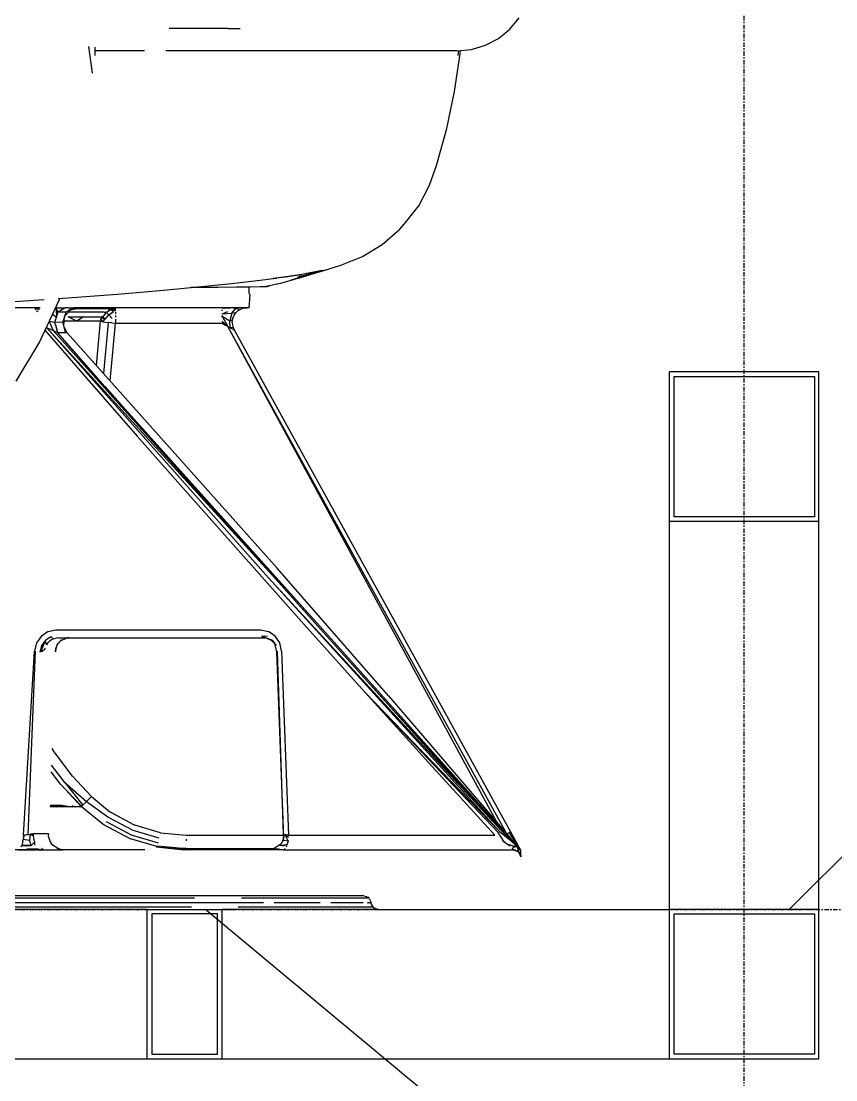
# Model space of a CAD drawing. Header units: millimetres. Extents: x -57554 to 16546, y 2142 to 98430.
# Drawn here: x -45404 to -44858, y 22610 to 23319 of the extents above; entities that cross this region are included whole.
import ezdxf

# ---------------------------------------------------------------- set-up
doc = ezdxf.new("R2010")
doc.units = ezdxf.units.MM
doc.linetypes.add('DXK_LINE_DOT3', pattern=[5.9187, 2.979, -0.9799, 0.9799, -0.9799])
doc.layers.add('S-Z2-A_TEXTUAL_ANNOTATION', color=7, linetype='Continuous')

msp = doc.modelspace()

# ---------------------------------------------------------------- linework, layer by layer
at = {"color": 1, "linetype": 'DXK_LINE_DOT3'}
for p, q in [((-44919.52, 20224.55), (-44919.52, 32724.55)), ((-52169.52, 22724.55), (-39169.52, 22724.55))]:
    msp.add_line(p, q, dxfattribs=at)
at = {"color": 2, "linetype": 'Continuous'}
for p, q in [((-45076.59, 23314.2), (-45070.37, 23321.78)), ((-45265.43, 23314.59), (-45304.76, 23314.6)), ((-45265.43, 23314.59), (-45257.25, 23314.59)), ((-45092.79, 23303.36), (-45084.16, 23307.98)), ((-45084.16, 23307.98), (-45076.59, 23314.2)), ((-45356.12, 23284.76), (-45358.74, 23302.42)), ((-45354.52, 23296.4), (-45354.52, 23302.16)), ((-45111.91, 23299.55), (-45102.17, 23300.51)), ((-45102.17, 23300.51), (-45092.79, 23303.36)), ((-45321.35, 23299.55), (-45354.52, 23299.55)), ((-45111.91, 23299.55), (-45307.07, 23299.55)), ((-45113.6, 23272.41), (-45109.78, 23297.61)), ((-45111.25, 23296.5), (-45110.71, 23299.67)), ((-45109.78, 23297.61), (-45109.59, 23299.78)), ((-45118.9, 23247.48), (-45113.6, 23272.41)), ((-45125.71, 23222.75), (-45118.9, 23247.48)), ((-45130.44, 23209.62), (-45125.71, 23222.75)), ((-45137.6, 23195.84), (-45130.44, 23209.62)), ((-45147.29, 23183.42), (-45137.6, 23195.84)), ((-45162.09, 23169.99), (-45150.38, 23180.16)), ((-45150.38, 23180.16), (-45147.29, 23183.42)), ((-45175.31, 23161.85), (-45162.09, 23169.99)), ((-45189.75, 23156.02), (-45175.31, 23161.85)), ((-45218.8, 23148.11), (-45204.59, 23151.94)), ((-45202.07, 23152.49), (-45216, 23149.72)), ((-45203.45, 23152.15), (-45213.71, 23150.18)), ((-45209.42, 23150.01), (-45199, 23153.25)), ((-45204.23, 23152), (-45203.45, 23152.15)), ((-45203.45, 23152.15), (-45202.07, 23152.49)), ((-45202.84, 23152.34), (-45202.07, 23152.49)), ((-45202.07, 23152.49), (-45198.31, 23153.42)), ((-45198.31, 23153.42), (-45189.75, 23156.02)), ((-45265.14, 23143.59), (-45243.81, 23145.97)), ((-45243.81, 23145.97), (-45235.1, 23147.06)), ((-45226.92, 23148.05), (-45235.27, 23147.04)), ((-45224.86, 23148.37), (-45235.1, 23147.06)), ((-45235.05, 23147.07), (-45232.79, 23147.36)), ((-45217.98, 23147.28), (-45230.19, 23143.84)), ((-45217.8, 23149.39), (-45226.92, 23148.05)), ((-45216, 23149.72), (-45224.86, 23148.37)), ((-45223.1, 23146.14), (-45209.42, 23150.01)), ((-45218.08, 23149.35), (-45216, 23149.72)), ((-45217.98, 23147.28), (-45210.36, 23149.75)), ((-45339.41, 23136.61), (-45306.23, 23139.46)), ((-45306.23, 23139.46), (-45276.59, 23142.36)), ((-45286.8, 23141.03), (-45290.51, 23141)), ((-45271.97, 23141.16), (-45286.8, 23141.03)), ((-45276.59, 23142.36), (-45265.14, 23143.59)), ((-45259.81, 23141.28), (-45271.97, 23141.16)), ((-45250.43, 23141.41), (-45259.81, 23141.28)), ((-45251.26, 23140.9), (-45251.26, 23141.4)), ((-45251.25, 23140.11), (-45251.26, 23140.9)), ((-45251.18, 23138.02), (-45251.25, 23140.11)), ((-45251.15, 23137.5), (-45251.18, 23138.03)), ((-45251.15, 23137.5), (-45251.18, 23138.02)), ((-45251.11, 23137.05), (-45251.15, 23137.5)), ((-45243.85, 23141.53), (-45250.43, 23141.41)), ((-45240.12, 23141.65), (-45243.85, 23141.53)), ((-45239.42, 23141.76), (-45240.12, 23141.65)), ((-45230.19, 23143.84), (-45240.1, 23141.66)), ((-45240.1, 23141.66), (-45239.28, 23141.78)), ((-45239.28, 23141.78), (-45239.42, 23141.76)), ((-45239.27, 23141.8), (-45237.71, 23142.18)), ((-45415.15, 23131.37), (-45388.67, 23133.07)), ((-45378.49, 23132.75), (-45391.71, 23104.81)), ((-45379.31, 23133.67), (-45375.83, 23133.89)), ((-45378.49, 23132.75), (-45378.14, 23133.75)), ((-45375.83, 23133.89), (-45339.41, 23136.61)), ((-45251.25, 23127.55), (-45250.57, 23136.32)), ((-45250.99, 23136.44), (-45251.11, 23137.05)), ((-45250.99, 23136.44), (-45250.57, 23136.32)), ((-45391.4, 23127.55), (-45489.6, 23127.55)), ((-45391.56, 23127.23), (-45394.78, 23127.2)), ((-45394.78, 23127.2), (-45392.07, 23126.34)), ((-45394.35, 23126.76), (-45394.14, 23126.44)), ((-45393.94, 23126.16), (-45394.35, 23126.76)), ((-45394.14, 23126.44), (-45393.94, 23126.16)), ((-45392.97, 23124.9), (-45393.56, 23125.4)), ((-45393.56, 23125.4), (-45392.74, 23125.28)), ((-45383.04, 23123.14), (-45382.35, 23122.82)), ((-45381.5, 23117.94), (-45379.34, 23124.69)), ((-45381.29, 23126.85), (-45380.61, 23126.76)), ((-45380.95, 23127.55), (-45376.38, 23127.55)), ((-45380.61, 23126.76), (-45380.42, 23121.31)), ((-45379.34, 23124.69), (-45380.61, 23126.76)), ((-45377.86, 23125.55), (-45379.34, 23124.69)), ((-45379.34, 23124.69), (-45373.93, 23124.78)), ((-45374.41, 23127.55), (-45377.93, 23125.5)), ((-45377.88, 23125.55), (-45375.73, 23127.55)), ((-45376.38, 23127.55), (-45375.73, 23127.55)), ((-45373.93, 23124.78), (-45376.15, 23118.04)), ((-45375.73, 23127.55), (-45375.08, 23127.55)), ((-45375.08, 23127.55), (-45374.41, 23127.55)), ((-45374.92, 23121.59), (-45370.88, 23126.09)), ((-45373.93, 23124.78), (-45374.92, 23121.59)), ((-45372.58, 23127.55), (-45374.41, 23127.55)), ((-45368.96, 23127.55), (-45373.93, 23124.78)), ((-45371.33, 23125.96), (-45373.93, 23124.78)), ((-45372.58, 23127.55), (-45370.76, 23127.55)), ((-45372.32, 23125.68), (-45365.78, 23127.55)), ((-45348.66, 23124.62), (-45372.2, 23124.62)), ((-45370.76, 23127.55), (-45368.7, 23127.55)), ((-45251.25, 23127.55), (-45368.7, 23127.55)), ((-45368.43, 23126.79), (-45367.59, 23126.79)), ((-45345.42, 23126.79), (-45367.59, 23126.79)), ((-45349.25, 23121.27), (-45346.89, 23124.37)), ((-45347.62, 23124.93), (-45348.48, 23124.04)), ((-45343.62, 23126.43), (-45346.89, 23124.37)), ((-45346.89, 23124.37), (-45345.25, 23122.77)), ((-45345.61, 23126.36), (-45344.5, 23126.88)), ((-45345.42, 23126.79), (-45342.11, 23127.48)), ((-45345.25, 23122.77), (-45342.1, 23124.96)), ((-45344.5, 23126.88), (-45343.52, 23127.19)), ((-45344.5, 23126.88), (-45344.28, 23126.94)), ((-45344.28, 23126.94), (-45343.52, 23127.19)), ((-45343.62, 23126.43), (-45343.33, 23127.23)), ((-45343.62, 23126.43), (-45342.1, 23124.96)), ((-45342.1, 23124.96), (-45343.31, 23127.23)), ((-45343.3, 23127.23), (-45340.88, 23125.48)), ((-45340.88, 23126.76), (-45343.26, 23127.24)), ((-45340.88, 23127.2), (-45342.11, 23127.48)), ((-45342.11, 23127.48), (-45340.88, 23126.76)), ((-45340.88, 23126.76), (-45340.88, 23127.2)), ((-45340.88, 23126.16), (-45340.88, 23126.76)), ((-45340.88, 23125.4), (-45340.88, 23126.16)), ((-45340.88, 23125.48), (-45340.88, 23126.16)), ((-45340.88, 23125.4), (-45340.88, 23125.48)), ((-45340.88, 23124.5), (-45340.88, 23123.48)), ((-45269.43, 23127.46), (-45269.43, 23127.55)), ((-45269.43, 23127.46), (-45269.43, 23127.54)), ((-45269.43, 23127.2), (-45264, 23127.39)), ((-45269.43, 23125.95), (-45269.43, 23126.16)), ((-45269.43, 23125.4), (-45269.43, 23126.16)), ((-45269.43, 23125.4), (-45269.43, 23125.95)), ((-45269.43, 23123.48), (-45265.55, 23124.96)), ((-45269.43, 23123.48), (-45262.9, 23123.85)), ((-45262.9, 23123.85), (-45264.25, 23118.8)), ((-45260.09, 23127), (-45264, 23127.39)), ((-45262.9, 23123.85), (-45260.09, 23127)), ((-45260.2, 23124.05), (-45262.9, 23123.85)), ((-45261.2, 23122.64), (-45260.2, 23124.05)), ((-45258.97, 23125.26), (-45260.2, 23124.05)), ((-45257.55, 23126.24), (-45260.09, 23127)), ((-45257.55, 23126.24), (-45258.97, 23125.26)), ((-45257.92, 23126.57), (-45257.55, 23126.24)), ((-45255.98, 23126.96), (-45257.55, 23126.24)), ((-45255.98, 23126.96), (-45254.31, 23127.4)), ((-45254.31, 23127.4), (-45252.59, 23127.55)), ((-45385.36, 23118.24), (-45382.67, 23112.25)), ((-45385.18, 23118.62), (-45381.5, 23117.94)), ((-45382.35, 23122.82), (-45380.42, 23121.31)), ((-45381.5, 23117.94), (-45376.15, 23118.04)), ((-45380.99, 23115.95), (-45381.5, 23117.94)), ((-45374.41, 23111.04), (-45376.15, 23118.04)), ((-45375.53, 23115.54), (-45374.92, 23121.59)), ((-45375.53, 23115.54), (-45374.99, 23121.56)), ((-45350.83, 23118.44), (-45375.24, 23118.44)), ((-45375.21, 23118.76), (-45373.92, 23118.44)), ((-45366.69, 23118.44), (-45372.61, 23121.38)), ((-45372.61, 23121.38), (-45350.82, 23121.38)), ((-45362.36, 23121.38), (-45366.69, 23118.44)), ((-45352.61, 23098.87), (-45350.83, 23118.44)), ((-45350.68, 23118.38), (-45350.83, 23118.44)), ((-45350.38, 23118.31), (-45350.68, 23118.38)), ((-45350.64, 23119.66), (-45350.31, 23120.85)), ((-45349.92, 23118.23), (-45350.64, 23119.66)), ((-45350.64, 23119.66), (-45349.33, 23118.14)), ((-45349.92, 23118.23), (-45350.38, 23118.31)), ((-45349.83, 23121.99), (-45350.31, 23120.85)), ((-45350.31, 23120.85), (-45349.25, 23121.27)), ((-45350.31, 23120.85), (-45347.74, 23119.79)), ((-45349.92, 23121.78), (-45349.83, 23121.99)), ((-45349.33, 23118.14), (-45349.92, 23118.23)), ((-45349.33, 23118.14), (-45347.74, 23119.79)), ((-45349.33, 23118.14), (-45348.59, 23118.03)), ((-45349.33, 23118.14), (-45348.64, 23118.04)), ((-45347.74, 23119.79), (-45349.25, 23121.27)), ((-45345.71, 23117.69), (-45348.82, 23083.48)), ((-45348.64, 23118.04), (-45348.59, 23118.03)), ((-45348.59, 23118.03), (-45347.73, 23117.92)), ((-45347.74, 23119.79), (-45345.25, 23122.77)), ((-45347.73, 23117.92), (-45345.71, 23117.69)), ((-45343.37, 23117.44), (-45345.71, 23117.69)), ((-45342.94, 23120.38), (-45345.25, 23122.77)), ((-45343.37, 23117.44), (-45340.88, 23117.2)), ((-45342.66, 23097.69), (-45340.88, 23117.2)), ((-45340.88, 23122.35), (-45340.88, 23121.14)), ((-45340.88, 23119.86), (-45340.88, 23117.2)), ((-45340.88, 23117.2), (-45269.43, 23117.2)), ((-45269.43, 23122.35), (-45269.43, 23121.83)), ((-45269.43, 23121.14), (-45269.43, 23122.35)), ((-45269.43, 23121.14), (-45269.43, 23121.83)), ((-45269.43, 23121.83), (-45265.47, 23114.95)), ((-45269.43, 23121.83), (-45264.25, 23118.8)), ((-45267.14, 23115.89), (-45269.43, 23118.54)), ((-45265.47, 23114.95), (-45269.43, 23118.54)), ((-45269.43, 23117.2), (-45268.16, 23116.48)), ((-45268.16, 23116.48), (-45267.14, 23115.89)), ((-45264.25, 23118.8), (-45262.41, 23119.42)), ((-45263.92, 23114.08), (-45264.25, 23118.8)), ((-45262.59, 23117.7), (-45262.41, 23119.42)), ((-45262.59, 23117.7), (-45262.47, 23115.98)), ((-45262.41, 23119.42), (-45261.95, 23121.08)), ((-45261.95, 23121.08), (-45261.2, 23122.64)), ((-45388.11, 23112.43), (-45360.1, 23080.25)), ((-45387.14, 23114.47), (-45387.05, 23114.41)), ((-45387.05, 23114.41), (-45387.14, 23114.47)), ((-45387.12, 23114.51), (-45387.05, 23114.41)), ((-45387.05, 23114.41), (-45382.67, 23112.25)), ((-45235.48, 22947.96), (-45387.05, 23114.41)), ((-45387.05, 23114.41), (-45238.22, 22946.62)), ((-45279.92, 22997.78), (-45382.67, 23112.25)), ((-45382.67, 23112.25), (-45235.48, 22947.96)), ((-45382.67, 23112.25), (-45379.72, 23110.98)), ((-45381, 23115.98), (-45379.72, 23110.98)), ((-45379.72, 23110.98), (-45374.41, 23111.04)), ((-45348.05, 23074.86), (-45379.72, 23110.98)), ((-45373.11, 23110.73), (-45375.46, 23115.27)), ((-45374.41, 23111.04), (-45373.11, 23110.73)), ((-45304.71, 23034.02), (-45373.11, 23110.73)), ((-45267.14, 23115.89), (-45265.47, 23114.95)), ((-45079.37, 22776.17), (-45265.47, 23114.95)), ((-45085.21, 22782.98), (-45265.47, 23114.95)), ((-45265.47, 23114.95), (-45264.15, 23114.2)), ((-45264.15, 23114.2), (-45263.67, 23113.94)), ((-45264.15, 23114.2), (-45263.92, 23114.08)), ((-45262.05, 23114.31), (-45263.92, 23114.08)), ((-45263.92, 23114.08), (-45263.11, 23113.63)), ((-45263.67, 23113.94), (-45263.11, 23113.63)), ((-45263.11, 23113.63), (-45262.3, 23113.19)), ((-45262.47, 23115.98), (-45262.05, 23114.31)), ((-45262.3, 23113.19), (-45261.74, 23112.9)), ((-45262.05, 23114.31), (-45261.35, 23112.73)), ((-45261.74, 23112.9), (-45261.43, 23112.75)), ((-45261.43, 23112.75), (-45261.35, 23112.73)), ((-45261.35, 23112.73), (-45071.48, 22768.12)), ((-45391.71, 23104.81), (-45407.6, 23078.29)), ((-45353.53, 23088.77), (-45352.61, 23098.87)), ((-45344.41, 23078.54), (-45342.66, 23097.69)), ((-44969.52, 22984.55), (-44969.52, 23084.55)), ((-44869.52, 23084.55), (-44969.52, 23084.55)), ((-44966.52, 22987.55), (-44966.52, 23081.55)), ((-44966.52, 23081.55), (-44872.52, 23081.55)), ((-44872.52, 23081.55), (-44872.52, 22987.55)), ((-44869.52, 22984.55), (-44869.52, 23084.55)), ((-45360.1, 23080.25), (-45326.23, 23041.57)), ((-45069.87, 22764.95), (-45348.05, 23074.86)), ((-45205.34, 22914.31), (-45348.05, 23074.86)), ((-45348.05, 23074.86), (-45314.79, 23037.13)), ((-45290.65, 23001.17), (-45326.23, 23041.57)), ((-45314.79, 23037.13), (-45279.92, 22997.78)), ((-45232.59, 22953.02), (-45304.71, 23034.02)), ((-45253.35, 22959.08), (-45290.65, 23001.17)), ((-45235.48, 22947.96), (-45279.92, 22997.78)), ((-45243.44, 22956.84), (-45279.92, 22997.78)), ((-44969.52, 22984.55), (-44869.52, 22984.55)), ((-44969.52, 22724.55), (-44969.52, 22984.55)), ((-44872.52, 22987.55), (-44966.52, 22987.55)), ((-44869.52, 22724.55), (-44869.52, 22984.55)), ((-45214.31, 22915.32), (-45253.35, 22959.08)), ((-45157.85, 22867.6), (-45232.59, 22953.02)), ((-45082.46, 22777.35), (-45238.22, 22946.62)), ((-45083.47, 22776.74), (-45238.22, 22946.62)), ((-45235.48, 22947.96), (-45205.34, 22914.31)), ((-45385.97, 22910.66), (-45390.48, 22907.62)), ((-45385.97, 22910.66), (-45380.74, 22911.73)), ((-45380.74, 22911.73), (-45243.42, 22911.73)), ((-45243.42, 22911.73), (-45238.21, 22910.66)), ((-45233.75, 22907.6), (-45238.21, 22910.66)), ((-45173.53, 22869.91), (-45214.31, 22915.32)), ((-45205.34, 22914.31), (-45082.46, 22777.35)), ((-45165.63, 22870.23), (-45205.34, 22914.31)), ((-45390.48, 22907.62), (-45393.64, 22903.01)), ((-45391.17, 22897.28), (-45387.71, 22904.97)), ((-45390.59, 22897.24), (-45387.71, 22904.97)), ((-45387.71, 22904.97), (-45390.16, 22901.48)), ((-45387.71, 22904.97), (-45384.25, 22907.28)), ((-45387.08, 22901.86), (-45387.71, 22904.97)), ((-45385.55, 22903.81), (-45386.37, 22902.88)), ((-45385.55, 22903.81), (-45384.62, 22904.62)), ((-45384.62, 22904.62), (-45383.61, 22905.3)), ((-45384.25, 22907.28), (-45382.53, 22905.84)), ((-45383.61, 22905.3), (-45382.53, 22905.84)), ((-45382.53, 22905.84), (-45379.26, 22906.6)), ((-45378.32, 22903.81), (-45379.11, 22902.88)), ((-45379.03, 22906.55), (-45241.71, 22906.55)), ((-45378.32, 22903.81), (-45377.42, 22904.62)), ((-45377.42, 22904.62), (-45372.89, 22906.49)), ((-45377.42, 22904.62), (-45376.44, 22905.3)), ((-45373.09, 22906.47), (-45374.25, 22906.23)), ((-45371.91, 22906.55), (-45373.09, 22906.47)), ((-45238.98, 22907.28), (-45242.77, 22907.63)), ((-45242.77, 22907.63), (-45235.59, 22904.97)), ((-45242.58, 22907.25), (-45242.77, 22907.63)), ((-45236.19, 22904.62), (-45242.58, 22907.25)), ((-45242.16, 22906.73), (-45242.58, 22907.25)), ((-45242.58, 22907.25), (-45235.59, 22904.97)), ((-45242.58, 22907.25), (-45242.38, 22906.95)), ((-45242.38, 22906.95), (-45242.16, 22906.73)), ((-45240.79, 22906.52), (-45242.16, 22906.73)), ((-45241.71, 22906.55), (-45240.72, 22906.49)), ((-45236.19, 22904.62), (-45235.59, 22904.97)), ((-45235.29, 22903.81), (-45236.19, 22904.62)), ((-45233.25, 22901.48), (-45235.59, 22904.97)), ((-45234.5, 22902.88), (-45235.29, 22903.81)), ((-45230.72, 22903.01), (-45233.75, 22907.6)), ((-45402.53, 22774.2), (-45394.99, 22897.51)), ((-45399.28, 22774.6), (-45394.36, 22897.48)), ((-45393.64, 22903.01), (-45394.99, 22897.51)), ((-45391.78, 22897.32), (-45391.24, 22897.28)), ((-45391.17, 22897.28), (-45391.78, 22897.32)), ((-45391.24, 22897.28), (-45391.17, 22897.28)), ((-45391.17, 22897.28), (-45390.16, 22901.48)), ((-45390.59, 22897.24), (-45391.17, 22897.28)), ((-45388.43, 22898.34), (-45390.59, 22897.24)), ((-45390.07, 22897.2), (-45390.59, 22897.24)), ((-45389.6, 22897.16), (-45390.07, 22897.2)), ((-45388.12, 22899.57), (-45388.43, 22898.34)), ((-45386.37, 22902.88), (-45387.08, 22901.86)), ((-45381, 22898.34), (-45380.94, 22897.1)), ((-45380.94, 22897.1), (-45379.79, 22901.86)), ((-45380.94, 22897.1), (-45380.74, 22899.57)), ((-45379.79, 22901.86), (-45380.74, 22899.57)), ((-45380.33, 22900.75), (-45380.74, 22899.57)), ((-45379.79, 22901.86), (-45380.33, 22900.75)), ((-45379.79, 22901.86), (-45379.11, 22902.88)), ((-45234.5, 22902.88), (-45233.82, 22901.85)), ((-45232.79, 22897.16), (-45233.82, 22901.85)), ((-45233.82, 22901.85), (-45233.25, 22901.48)), ((-45228.36, 22778.62), (-45232.79, 22897.16)), ((-45232.33, 22897.28), (-45232.02, 22897.32)), ((-45228.23, 22774.9), (-45232.33, 22897.28)), ((-45232.29, 22897.28), (-45232.02, 22897.32)), ((-45229.51, 22897.51), (-45230.72, 22903.01)), ((-45229.51, 22897.51), (-45224.91, 22774.2)), ((-45173.53, 22869.91), (-45083.47, 22776.74)), ((-45084.48, 22776.14), (-45173.53, 22869.91)), ((-45130.99, 22822.86), (-45173.53, 22869.91)), ((-45124.29, 22824.6), (-45165.63, 22870.23)), ((-45157.85, 22867.6), (-45080.32, 22777.28)), ((-45381.91, 22830.02), (-45383.25, 22832.23)), ((-45380.89, 22828.68), (-45381.91, 22830.02)), ((-45369.63, 22813.88), (-45381.91, 22830.02)), ((-45374.73, 22809.55), (-45383.66, 22821.2)), ((-45086.67, 22774.2), (-45130.99, 22822.86)), ((-45081.29, 22777.42), (-45124.29, 22824.6)), ((-45377.61, 22808.47), (-45383.83, 22816.77)), ((-45356.88, 22800.09), (-45369.63, 22813.88)), ((-45363.52, 22793.59), (-45377.61, 22808.47)), ((-45363.71, 22793.38), (-45376.98, 22807.8)), ((-45374.73, 22809.55), (-45362.73, 22794.31)), ((-45374.73, 22809.55), (-45360.2, 22796.76)), ((-45360.2, 22796.76), (-45356.88, 22800.09)), ((-45356.88, 22800.09), (-45344.54, 22789.95)), ((-45363.86, 22793.32), (-45384.71, 22793.32)), ((-45384.68, 22794.2), (-45376.29, 22793.32)), ((-45384.68, 22794.04), (-45380.58, 22793.32)), ((-45384.67, 22794.43), (-45376.8, 22794.43)), ((-45376.8, 22794.43), (-45369.87, 22793.32)), ((-45369.87, 22793.32), (-45369.51, 22794.43)), ((-45363.71, 22793.38), (-45369.87, 22793.32)), ((-45364.07, 22793.32), (-45368.77, 22793.32)), ((-45363.87, 22793.32), (-45364.07, 22793.32)), ((-45363.92, 22793.38), (-45363.87, 22793.32)), ((-45363.87, 22793.32), (-45363.92, 22793.38)), ((-45363.79, 22793.38), (-45363.87, 22793.32)), ((-45363.62, 22793.29), (-45363.86, 22793.32)), ((-45363.76, 22793.42), (-45363.53, 22793.61)), ((-45363.35, 22793.6), (-45363.62, 22793.29)), ((-45349.22, 22781.54), (-45363.62, 22793.29)), ((-45362.73, 22794.31), (-45363.52, 22793.59)), ((-45362.73, 22794.31), (-45363.35, 22793.6)), ((-45362.73, 22794.31), (-45360.2, 22796.76)), ((-45360.2, 22796.76), (-45345.25, 22786.1)), ((-45328.5, 22781.22), (-45344.54, 22789.95)), ((-45347.08, 22783.39), (-45330.4, 22774.59)), ((-45345.25, 22786.1), (-45329.13, 22777.61)), ((-45348.61, 22781.22), (-45349.22, 22781.54)), ((-45349.22, 22781.54), (-45330.82, 22771.8)), ((-45329.13, 22777.61), (-45311.68, 22772.38)), ((-45328.5, 22781.22), (-45327.74, 22780.99)), ((-45310.63, 22775.83), (-45328.5, 22781.22)), ((-45310.63, 22775.83), (-45293.55, 22774.2)), ((-45080.38, 22769.76), (-45084.48, 22776.14)), ((-45083.47, 22776.74), (-45076.26, 22771.9)), ((-45083.47, 22776.74), (-45076.81, 22771.3)), ((-45076.26, 22771.9), (-45082.46, 22777.35)), ((-45076.26, 22771.9), (-45081.29, 22777.42)), ((-45080.32, 22777.28), (-45075.89, 22772.09)), ((-45077.8, 22775.62), (-45077.38, 22775.84)), ((-45077.38, 22775.84), (-45077, 22776.04)), ((-45077, 22776.04), (-45076.68, 22776.19)), ((-45073.62, 22771.99), (-45077, 22776.04)), ((-45077, 22776.04), (-45073.91, 22770.84)), ((-45076.68, 22776.19), (-45076.42, 22776.31)), ((-45076.42, 22776.31), (-45076.23, 22776.4)), ((-45076.23, 22776.4), (-45076.11, 22776.44)), ((-45403.03, 22769.35), (-45403.28, 22768.31)), ((-45402.83, 22770.49), (-45403.03, 22769.35)), ((-45402.83, 22770.49), (-45402.67, 22771.69)), ((-45401.9, 22774.28), (-45402.67, 22771.69)), ((-45402.67, 22771.69), (-45398.38, 22770.88)), ((-45402.58, 22772.93), (-45401.9, 22774.28)), ((-45401.9, 22774.28), (-45402.53, 22774.2)), ((-45401.24, 22774.35), (-45401.9, 22774.28)), ((-45400.58, 22774.43), (-45401.24, 22774.35)), ((-45399.92, 22774.51), (-45400.58, 22774.43)), ((-45399.28, 22774.6), (-45399.92, 22774.51)), ((-45398.67, 22774.68), (-45399.28, 22774.6)), ((-45398.67, 22774.68), (-45399.28, 22774.6)), ((-45398.66, 22774.68), (-45398.08, 22774.76)), ((-45398.08, 22774.76), (-45398.38, 22770.88)), ((-45397.39, 22767.39), (-45398.38, 22770.88)), ((-45397.55, 22774.83), (-45398.08, 22774.76)), ((-45396.03, 22773.73), (-45398.08, 22774.76)), ((-45397.07, 22774.9), (-45397.55, 22774.83)), ((-45394.96, 22769.86), (-45397.39, 22767.39)), ((-45396.66, 22774.97), (-45397.07, 22774.9)), ((-45397.07, 22774.9), (-45396.03, 22773.73)), ((-45396.32, 22775.03), (-45396.66, 22774.97)), ((-45396.05, 22775.08), (-45396.32, 22775.03)), ((-45385.67, 22775.08), (-45396.05, 22775.08)), ((-45396.05, 22775.08), (-45396.03, 22773.73)), ((-45396.03, 22773.73), (-45395.84, 22772.39)), ((-45395.84, 22772.39), (-45395.48, 22771.09)), ((-45394.96, 22769.86), (-45395.48, 22771.09)), ((-45394.97, 22767.55), (-45394.96, 22769.86)), ((-45385.49, 22775.03), (-45385.67, 22775.08)), ((-45385.65, 22773.73), (-45385.38, 22774.9)), ((-45385.46, 22772.39), (-45385.65, 22773.73)), ((-45385.39, 22774.97), (-45385.49, 22775.03)), ((-45385.46, 22772.39), (-45385.1, 22771.09)), ((-45385.38, 22774.9), (-45385.39, 22774.97)), ((-45385.1, 22771.09), (-45384.58, 22769.86)), ((-45384.58, 22769.86), (-45383.91, 22768.71)), ((-45383.91, 22768.71), (-45382.52, 22767.55)), ((-45311.65, 22766.28), (-45330.82, 22771.8)), ((-45330.4, 22774.59), (-45312.33, 22769.19)), ((-45293.55, 22774.2), (-45228.07, 22774.2)), ((-45293.55, 22771.69), (-45293.55, 22770.49)), ((-45231.09, 22767.55), (-45229.72, 22768.69)), ((-45228.39, 22770.88), (-45230.5, 22767.39)), ((-45229.03, 22769.86), (-45228.51, 22771.09)), ((-45228.18, 22772.3), (-45228.51, 22771.09)), ((-45227.76, 22774.68), (-45228.39, 22770.88)), ((-45228.39, 22770.88), (-45227.96, 22773.73)), ((-45228.39, 22770.88), (-45225.21, 22770.46)), ((-45227.96, 22773.73), (-45228.23, 22774.9)), ((-45228.16, 22774.83), (-45228.23, 22774.9)), ((-45228, 22774.76), (-45228.16, 22774.83)), ((-45228.15, 22772.39), (-45227.96, 22773.73)), ((-45227.76, 22774.68), (-45228, 22774.76)), ((-45227.96, 22773.73), (-45227.76, 22774.68)), ((-45227.76, 22774.68), (-45227.44, 22774.6)), ((-45227.44, 22774.6), (-45227.76, 22774.68)), ((-45225.21, 22770.46), (-45227.05, 22774.51)), ((-45226.6, 22774.43), (-45227.05, 22774.51)), ((-45227.05, 22774.51), (-45224.95, 22772.93)), ((-45226.08, 22774.35), (-45226.6, 22774.43)), ((-45225.52, 22774.28), (-45226.08, 22774.35)), ((-45225.66, 22768.31), (-45225.41, 22769.35)), ((-45224.91, 22774.2), (-45225.52, 22774.28)), ((-45225.2, 22770.49), (-45225.41, 22769.35)), ((-45224.91, 22774.2), (-45086.67, 22774.2)), ((-45079.83, 22769.38), (-45081.8, 22770.73)), ((-45080.38, 22769.76), (-45079.83, 22769.38)), ((-45079.83, 22769.38), (-45076.79, 22767.36)), ((-45078.57, 22775.22), (-45078.28, 22775.38)), ((-45078.41, 22775.03), (-45078.28, 22775.38)), ((-45078.28, 22775.38), (-45077.8, 22775.62)), ((-45078.12, 22774.71), (-45078.28, 22775.38)), ((-45071.76, 22766.41), (-45076.81, 22771.3)), ((-45072.74, 22768.04), (-45076.26, 22771.9)), ((-45069.61, 22764.66), (-45075.89, 22772.09)), ((-45075, 22771.04), (-45075.89, 22772.09)), ((-45072.58, 22768.19), (-45075.89, 22772.09)), ((-45070.36, 22765.47), (-45075.25, 22770.8)), ((-45074.68, 22770.66), (-45073.91, 22770.84)), ((-45070.9, 22766.25), (-45073.91, 22770.84)), ((-45073.91, 22770.84), (-45070.92, 22766.25)), ((-45389.69, 22764.55), (-45639.18, 22764.55)), ((-45405.95, 22764.55), (-45400.15, 22764.55)), ((-45403.91, 22766.53), (-45403.57, 22767.36)), ((-45403.91, 22766.53), (-45403.69, 22767.08)), ((-45403.57, 22767.36), (-45403.69, 22767.08)), ((-45403.28, 22768.31), (-45403.57, 22767.36)), ((-45397.39, 22767.39), (-45403.57, 22767.36)), ((-45403.57, 22767.36), (-45400.45, 22767.22)), ((-45400.45, 22767.22), (-45397.39, 22767.39)), ((-45400.29, 22765.07), (-45395.89, 22765.15)), ((-45400.15, 22764.55), (-45394.45, 22764.55)), ((-45395.89, 22765.15), (-45392.39, 22765.23)), ((-45394.44, 22764.55), (-45389.72, 22764.55)), ((-45390.43, 22765.36), (-45390.33, 22765.35)), ((-45390.22, 22765.31), (-45390.38, 22765.37)), ((-45390.38, 22765.37), (-45389.18, 22764.92)), ((-45389.69, 22764.55), (-45386.67, 22764.55)), ((-45386.67, 22764.55), (-45376.29, 22764.55)), ((-45382.52, 22767.55), (-45379.02, 22765.23)), ((-45378.8, 22764.92), (-45380, 22765.37)), ((-45379.02, 22765.23), (-45375.41, 22764.55)), ((-45377.55, 22764.65), (-45375.4, 22764.55)), ((-45375.41, 22764.55), (-45377.55, 22764.65)), ((-45321.26, 22764.55), (-45376.29, 22764.55)), ((-45313.56, 22766.48), (-45294.72, 22764.55)), ((-45312.76, 22767.09), (-45293.55, 22765.24)), ((-45293.55, 22765.24), (-45309.56, 22766.07)), ((-45293.55, 22764.88), (-45308.45, 22765.95)), ((-45304, 22765.5), (-45293.55, 22764.55)), ((-45293.55, 22765.28), (-45234.37, 22765.38)), ((-45293.55, 22764.88), (-45293.55, 22765.28)), ((-45293.55, 22765.24), (-45293.55, 22764.88)), ((-45293.55, 22764.64), (-45293.55, 22764.88)), ((-45293.55, 22764.55), (-45293.55, 22764.64)), ((-45233.35, 22764.55), (-45293.55, 22764.55)), ((-45238.21, 22764.55), (-45234.6, 22765.23)), ((-45231.09, 22767.55), (-45234.6, 22765.23)), ((-45234.6, 22765.23), (-45233.73, 22765.15)), ((-45233.73, 22765.15), (-45231.2, 22765.07)), ((-45228.33, 22764.55), (-45233.35, 22764.55)), ((-45230.5, 22767.39), (-45225.66, 22768.31)), ((-45228.76, 22767.22), (-45225.66, 22768.31)), ((-45228.33, 22764.55), (-45074.26, 22764.55)), ((-45227.46, 22764.88), (-45227.05, 22765.28)), ((-45227.46, 22764.88), (-45227.32, 22765.02)), ((-45227.32, 22765.02), (-45227.05, 22765.28)), ((-45226.29, 22766.53), (-45225.95, 22767.36)), ((-45226.29, 22766.53), (-45226.07, 22767.08)), ((-45226.07, 22767.08), (-45225.95, 22767.36)), ((-45078.09, 22768.23), (-45071.76, 22766.41)), ((-45078.09, 22768.22), (-45073.54, 22766.77)), ((-45076.79, 22767.36), (-45076.67, 22767.29)), ((-45076.79, 22767.36), (-45076.67, 22767.29)), ((-45075.04, 22765.44), (-45073.54, 22766.77)), ((-45074.64, 22764.78), (-45075.04, 22765.44)), ((-45075.04, 22765.44), (-45075, 22765.38)), ((-45075, 22765.38), (-45073.54, 22766.77)), ((-45074.64, 22764.78), (-45075, 22765.38)), ((-45074.64, 22764.78), (-45073.01, 22764.39)), ((-45074.26, 22764.55), (-45073.63, 22764.51)), ((-45074.08, 22764.54), (-45070.81, 22763.16)), ((-45073.95, 22764.53), (-45071.31, 22763.59)), ((-45073.63, 22764.51), (-45073.01, 22764.39)), ((-45073.54, 22766.77), (-45071.76, 22766.41)), ((-45072.74, 22768.04), (-45070.36, 22765.46)), ((-45072.4, 22767.98), (-45072.58, 22768.19)), ((-45071.84, 22763.93), (-45071.31, 22763.59)), ((-45070.36, 22765.46), (-45071.76, 22766.41)), ((-45070.89, 22764.17), (-45071.76, 22766.41)), ((-45069.83, 22765.11), (-45071.48, 22768.12)), ((-45071.31, 22763.59), (-45070.89, 22764.17)), ((-45070.82, 22763.18), (-45071.31, 22763.59)), ((-45070.96, 22766.27), (-45070.9, 22766.25)), ((-45069.83, 22765.11), (-45070.9, 22766.25)), ((-45070.9, 22766.25), (-45069.83, 22765.11)), ((-45070.89, 22764.17), (-45070.36, 22765.46)), ((-45070.39, 22762.72), (-45070.82, 22763.18)), ((-45069.36, 22760.5), (-45070.82, 22763.18)), ((-45070.02, 22762.2), (-45070.39, 22762.72)), ((-45070.37, 22762.69), (-45070.02, 22762.2)), ((-45070.36, 22765.46), (-45069.87, 22764.93)), ((-45069.72, 22761.65), (-45070.02, 22762.2)), ((-45069.87, 22764.93), (-45069.34, 22761.16)), ((-45069.6, 22764.65), (-45069.87, 22764.93)), ((-45069.83, 22765.11), (-45069.64, 22764.78)), ((-45069.41, 22760.71), (-45069.72, 22761.65)), ((-45069.34, 22761.16), (-45069.72, 22761.65)), ((-45069.64, 22764.78), (-45069.54, 22764.6)), ((-45069.52, 22764.55), (-45069.6, 22764.65)), ((-45069.52, 22764.55), (-45069.38, 22762.02)), ((-45069.34, 22761.16), (-45069.38, 22762.02)), ((-45069.38, 22762.02), (-45069.27, 22759.82)), ((-45069.3, 22760.38), (-45069.49, 22761.06)), ((-45069.34, 22760.44), (-45069.49, 22761.06)), ((-45069.3, 22760.38), (-45069.34, 22761.16)), ((-45069.27, 22759.82), (-45069.34, 22760.44)), ((-45174.52, 22733.55), (-45538.76, 22733.55)), ((-45174.05, 22733.5), (-45173.61, 22733.44)), ((-45173.45, 22733.4), (-45173.02, 22733.29)), ((-45172.86, 22733.24), (-45172.45, 22733.08)), ((-45241.65, 22729.05), (-45558.27, 22729.05)), ((-45287.79, 22732.09), (-45552.09, 22732.09)), ((-45171.14, 22732.09), (-45256.48, 22732.09)), ((-45203.71, 22729.05), (-45234.42, 22729.05)), ((-45174.92, 22729.05), (-45196.53, 22729.05)), ((-45172.3, 22733), (-45171.91, 22732.79)), ((-45171.96, 22729.05), (-45171.55, 22729.05)), ((-45169.54, 22729.05), (-45171.96, 22729.05)), ((-45171.16, 22732.26), (-45171.78, 22732.69)), ((-45171.46, 22732.5), (-45171.16, 22732.26)), ((-45170.56, 22731.57), (-45170.86, 22731.91)), ((-45170.23, 22731.06), (-45170.47, 22731.43)), ((-45169.95, 22730.52), (-45170.15, 22730.92)), ((-45169.85, 22729.05), (-45170.15, 22729.05)), ((-45169.74, 22729.95), (-45169.89, 22730.37)), ((-45169.54, 22729.05), (-45169.85, 22729.05)), ((-45169.03, 22727.3), (-45169.84, 22729.05)), ((-45169.54, 22729.05), (-45169.71, 22729.79)), ((-45169.54, 22729.05), (-45169.6, 22729.43)), ((-45169.44, 22728.45), (-45169.54, 22729.05)), ((-45169.36, 22728.26), (-45169.44, 22728.59)), ((-45168.35, 22726.29), (-45169.27, 22728.05)), ((-45168.72, 22726.77), (-45169.16, 22727.8)), ((-45168.49, 22726.46), (-45169.06, 22727.57)), ((-45168.35, 22726.28), (-45168.72, 22726.77)), ((-45168.72, 22726.77), (-45168.25, 22726.02)), ((-45168.1, 22726.02), (-45168.35, 22726.28)), ((-45168.35, 22726.28), (-45167.92, 22725.85)), ((-45319.52, 22724.55), (-45586.13, 22724.55)), ((-45289.94, 22726.02), (-45566.64, 22726.02)), ((-45319.52, 22624.55), (-45319.52, 22724.55)), ((-45319.52, 22724.55), (-45269.52, 22724.55)), ((-45272.52, 22721.55), (-45316.52, 22721.55)), ((-45316.52, 22721.55), (-45316.52, 22627.55)), ((-45272.52, 22627.55), (-45272.52, 22721.55)), ((-45269.52, 22724.55), (-45261.11, 22724.55)), ((-45269.52, 22724.55), (-45269.52, 22624.55)), ((-45164.57, 22724.55), (-45269.52, 22724.55)), ((-45168.25, 22726.02), (-45258.55, 22726.02)), ((-45167.44, 22725.46), (-45168.25, 22726.02)), ((-45167.92, 22725.85), (-45168.1, 22726.02)), ((-45168, 22725.93), (-45164.89, 22724.57)), ((-45167.97, 22725.89), (-45164.95, 22724.58)), ((-45167.92, 22725.85), (-45167.44, 22725.46)), ((-45166.8, 22725.17), (-45165.78, 22724.7)), ((-45165.18, 22724.59), (-45164.57, 22724.55)), ((-45165.18, 22724.59), (-45164.9, 22724.55)), ((-45164.9, 22724.55), (-44969.52, 22724.55)), ((-44969.52, 22624.55), (-44969.52, 22724.55)), ((-44869.52, 22724.55), (-44969.52, 22724.55)), ((-44966.52, 22627.55), (-44966.52, 22721.55)), ((-44966.52, 22721.55), (-44872.52, 22721.55)), ((-44872.52, 22721.55), (-44872.52, 22627.55)), ((-44869.52, 22624.55), (-44869.52, 22724.55)), ((-45316.52, 22627.55), (-45272.52, 22627.55)), ((-44872.52, 22627.55), (-44966.52, 22627.55)), ((-45644.52, 22624.55), (-45319.52, 22624.55)), ((-45319.52, 22624.55), (-45269.52, 22624.55)), ((-45269.52, 22624.55), (-44969.52, 22624.55)), ((-44969.52, 22624.55), (-44869.52, 22624.55))]:
    msp.add_line(p, q, dxfattribs=at)
at = {"layer": 'S-Z2-A_TEXTUAL_ANNOTATION'}
for p, q in [((-44889.81, 22724.06), (-44536.26, 23077.61)), ((-45279.81, 22724.06), (-44846.81, 22364.06))]:
    msp.add_line(p, q, dxfattribs=at)

doc.saveas('drawing.dxf')
